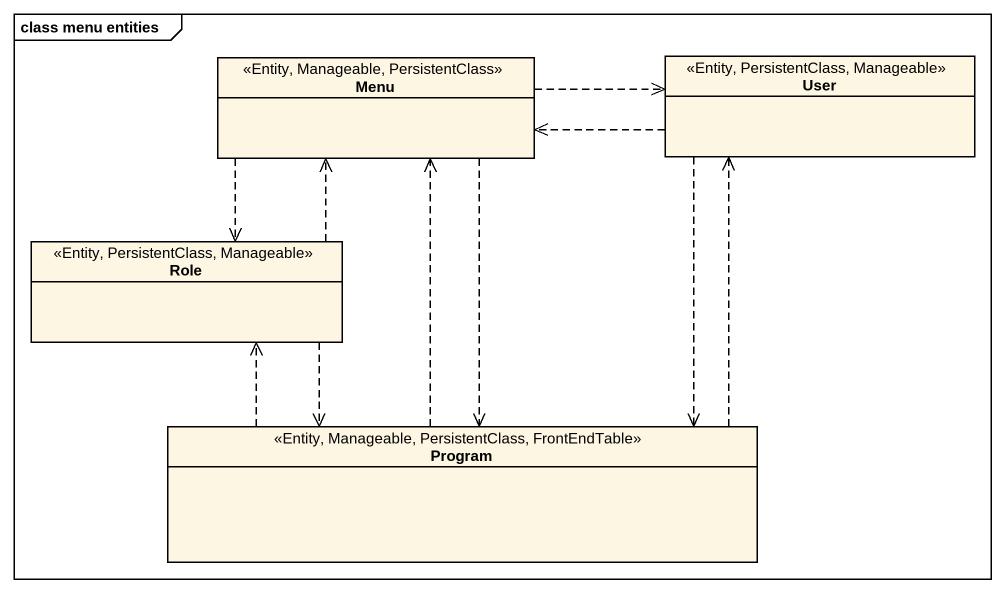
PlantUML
@startuml
mainframe class menu entities
hide circle
hide empty members
class Menu <<Entity, Manageable, PersistentClass>>
class User <<Entity, PersistentClass, Manageable>>
class Role <<Entity, PersistentClass, Manageable>>
class Program <<Entity, Manageable, PersistentClass, FrontEndTable>>
Menu .right.> User
Menu ..> Role
Menu ..> Program
User .left.> Menu
User ..> Program
Role .up.> Menu
Role ..> Program
Program .up.> Menu
Program .up.> User
Program .up.> Role
@enduml
